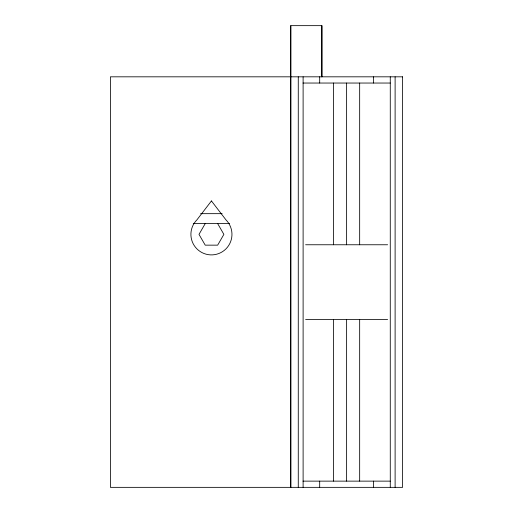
<?xml version="1.0" encoding="UTF-8"?>
<svg xmlns="http://www.w3.org/2000/svg" width="513" height="513" viewBox="0 0 513 513"><rect width="100%" height="100%" fill="white"/><g stroke="black" fill="none" stroke-linecap="round" stroke-linejoin="round"><path stroke-width="0.77" d="M290.781 25.65L290.781 487.35L290.781 25.65L321.882 25.65L321.882 76.822L321.882 25.65M298.271 487.35L298.271 76.822M333.578 244.765L333.578 83.042M346.621 244.765L346.621 83.042M359.664 244.765L359.664 83.042M390.271 487.35L390.271 76.822M395.113 487.35L395.113 76.822M205.219 223.604L198.999 234.377L205.219 245.15L217.659 245.15L223.88 234.377L217.659 223.604M302.984 83.042L390.271 83.042M200.57 213.664L222.129 213.664M193.273 223.604L229.58 223.604M305.613 244.765L387.629 244.765M305.613 319.407L387.629 319.407M302.984 481.13L390.271 481.13M373.554 76.822L373.554 83.042M373.554 481.13L373.554 487.35M359.664 319.407L359.664 481.13M346.621 319.407L346.621 481.13M333.578 319.407L333.578 481.13M319.689 76.822L319.689 83.042M319.689 481.13L319.689 487.35M303.112 76.822L303.112 487.35M402.602 76.822L402.602 487.35L110.398 487.35L110.398 76.822L402.602 76.822M211.439 200.942L196.921 219.859A20.526 20.526 0 0 0 196.921 248.888A20.526 20.526 0 0 0 225.951 248.888A20.526 20.526 0 0 0 225.951 219.859L211.439 200.942"/></g></svg>
